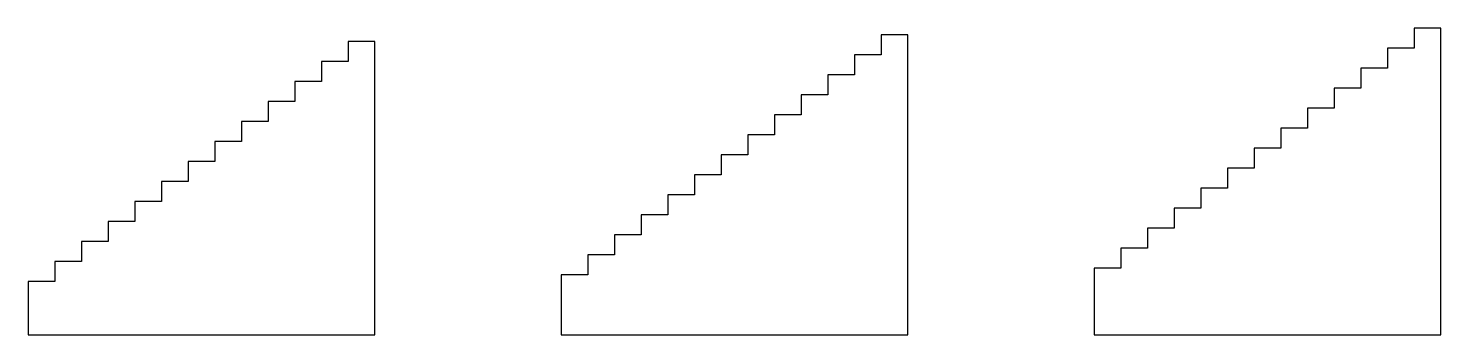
# Model space of a CAD drawing. Header units: metres. Extents: x -20 to 33, y 0 to 11.5.
import ezdxf

# ---------------------------------------------------------------- set-up
doc = ezdxf.new("R2010")
doc.units = ezdxf.units.M

msp = doc.modelspace()

# ---------------------------------------------------------------- linework, layer by layer
for p, q in [((13, 11.25), (12, 11.25)), ((12, 11.25), (12, 10.5)), ((13, 0), (13, 11.25)), ((33, 11.5), (32, 11.5)), ((32, 11.5), (32, 10.75)), ((33, 0), (33, 11.5)), ((-7, 11), (-8, 11)), ((-8, 11), (-8, 10.25)), ((-7, 0), (-7, 11)), ((32, 10.75), (31, 10.75)), ((31, 10.75), (31, 10)), ((-8, 10.25), (-9, 10.25)), ((-9, 10.25), (-9, 9.5)), ((12, 10.5), (11, 10.5)), ((11, 10.5), (11, 9.75)), ((11, 9.75), (10, 9.75)), ((10, 9.75), (10, 9)), ((31, 10), (30, 10)), ((30, 10), (30, 9.25)), ((-9, 9.5), (-10, 9.5)), ((-10, 9.5), (-10, 8.75)), ((30, 9.25), (29, 9.25)), ((29, 9.25), (29, 8.5)), ((-10, 8.75), (-11, 8.75)), ((-11, 8.75), (-11, 8)), ((10, 9), (9, 9)), ((9, 9), (9, 8.25)), ((29, 8.5), (28, 8.5)), ((28, 8.5), (28, 7.75)), ((-11, 8), (-12, 8)), ((-12, 8), (-12, 7.25)), ((9, 8.25), (8, 8.25)), ((8, 8.25), (8, 7.5)), ((8, 7.5), (7, 7.5)), ((7, 7.5), (7, 6.75)), ((28, 7.75), (27, 7.75)), ((27, 7.75), (27, 7)), ((-12, 7.25), (-13, 7.25)), ((-13, 7.25), (-13, 6.5)), ((27, 7), (26, 7)), ((26, 7), (26, 6.25)), ((-13, 6.5), (-14, 6.5)), ((-14, 6.5), (-14, 5.75)), ((7, 6.75), (6, 6.75)), ((6, 6.75), (6, 6)), ((6, 6), (5, 6)), ((5, 6), (5, 5.25)), ((26, 6.25), (25, 6.25)), ((25, 6.25), (25, 5.5)), ((-14, 5.75), (-15, 5.75)), ((-15, 5.75), (-15, 5)), ((25, 5.5), (24, 5.5)), ((24, 5.5), (24, 4.75)), ((-15, 5), (-16, 5)), ((-16, 5), (-16, 4.25)), ((5, 5.25), (4, 5.25)), ((4, 5.25), (4, 4.5)), ((-16, 4.25), (-17, 4.25)), ((-17, 4.25), (-17, 3.5)), ((4, 4.5), (3, 4.5)), ((3, 4.5), (3, 3.75)), ((24, 4.75), (23, 4.75)), ((23, 4.75), (23, 4)), ((3, 3.75), (2, 3.75)), ((2, 3.75), (2, 3)), ((23, 4), (22, 4)), ((22, 4), (22, 3.25)), ((-17, 3.5), (-18, 3.5)), ((-18, 3.5), (-18, 2.75)), ((22, 3.25), (21, 3.25)), ((21, 3.25), (21, 2.5)), ((-18, 2.75), (-19, 2.75)), ((-19, 2.75), (-19, 2)), ((2, 3), (1, 3)), ((1, 3), (1, 2.25)), ((1, 2.25), (0, 2.25)), ((0, 2.25), (0, 0)), ((21, 2.5), (20, 2.5)), ((20, 2.5), (20, 0)), ((-19, 2), (-20, 2)), ((-20, 2), (-20, 0)), ((-20, 0), (-7, 0)), ((0, 0), (13, 0)), ((20, 0), (33, 0))]:
    msp.add_line(p, q)

doc.saveas('drawing.dxf')
